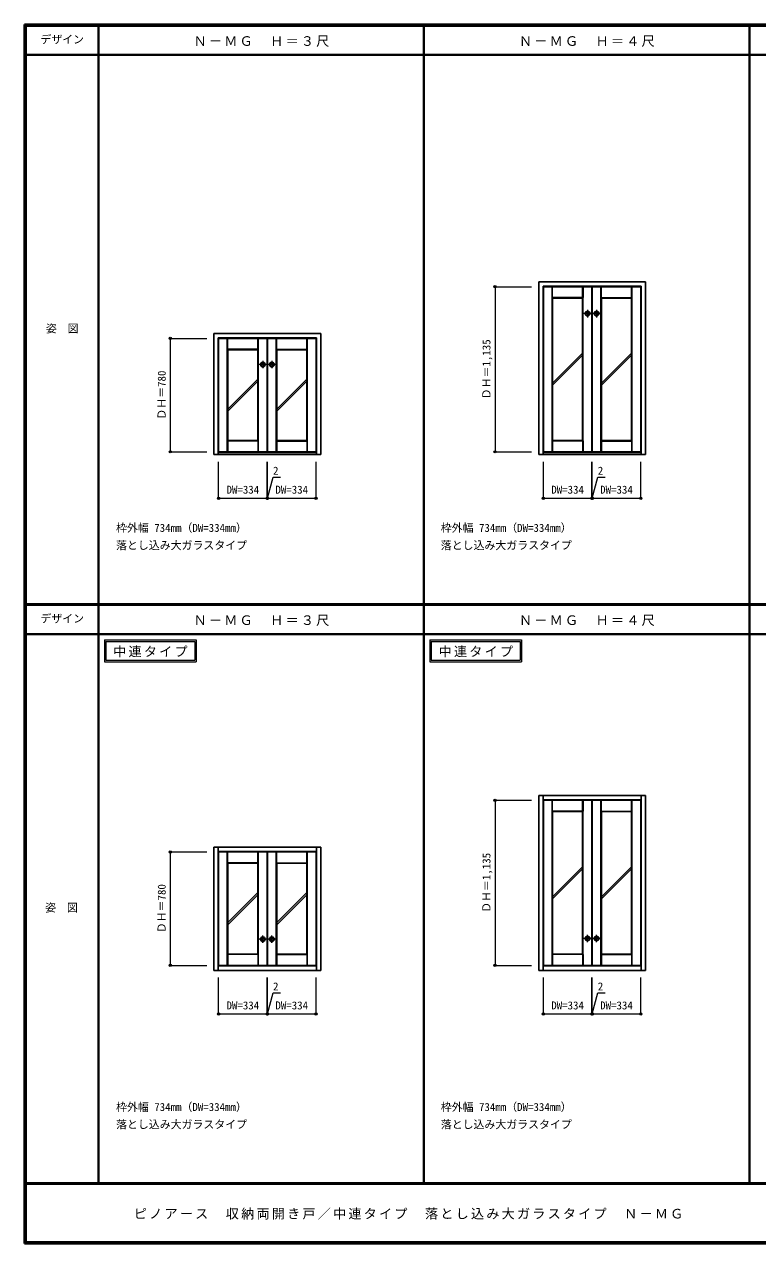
# Model space of a CAD drawing. Units: millimetres, scale not verified. Extents: x -6000 to 5700, y -4205 to 4175.
# Drawn here: x -6000 to -961, y -4205 to 4175 of the extents above; entities that cross this region are included whole.
import ezdxf
from ezdxf.enums import TextEntityAlignment as Align

# ---------------------------------------------------------------- set-up
doc = ezdxf.new("R2010")
doc.units = ezdxf.units.MM
doc.header["$LTSCALE"] = 30
doc.header["$PDMODE"] = 32
doc.header["$PDSIZE"] = 15
doc.linetypes.add('CHAIN1', pattern=[8, 5, -1, 1, -1])
for name, color, linetype, lineweight in [('0-1_通り芯', 4, 'CHAIN1', 9), ('0-2_扉', 3, 'Continuous', 25), ('0-3_仕上げ', 3, 'Continuous', 25), ('0-4_枠', 3, 'Continuous', 25), ('0-7_取手', 3, 'Continuous', 25), ('0-A_文字', 7, 'Continuous', 18), ('0-B_寸法', 7, 'Continuous', 9), ('0-C_ハッチ', 4, 'Continuous', 9), ('F-1_枠', 6, 'Continuous', 40)]:
    doc.layers.add(name, color=color, linetype=linetype, lineweight=lineweight)
doc.layers.add('F-A_文字', color=7, linetype='Continuous')
doc.styles.add('ＭＳ ゴシック', font='')
doc.styles.get('ＭＳ ゴシック').set_extended_font_data('MS Gothic')

msp = doc.modelspace()

# ---------------------------------------------------------------- linework, layer by layer
at = {"layer": '0-1_通り芯'}
for p, q in [((-2103.8, 2187), (-2155.8, 2187)), ((-2129.8, 2213), (-2129.8, 2161)), ((-2041.8, 2187), (-2093.8, 2187)), ((-2067.8, 2213), (-2067.8, 2161)), ((-4361.4, 1863), (-4361.4, 1811)), ((-4299.4, 1863), (-4299.4, 1811)), ((-4335.4, 1837), (-4387.4, 1837)), ((-4273.4, 1837), (-4325.4, 1837)), ((-4361.4, -2138.75), (-4361.4, -2086.75)), ((-4299.4, -2138.75), (-4299.4, -2086.75)), ((-2129.8, -2133.75), (-2129.8, -2081.75)), ((-2067.8, -2133.75), (-2067.8, -2081.75)), ((-4335.4, -2112.75), (-4387.4, -2112.75)), ((-4273.4, -2112.75), (-4325.4, -2112.75)), ((-2103.8, -2107.75), (-2155.8, -2107.75)), ((-2041.8, -2107.75), (-2093.8, -2107.75))]:
    msp.add_line(p, q, dxfattribs=at)
at = {"layer": '0-2_扉'}
for p, q in [((-2099.8, 1237), (-2099.8, 2372)), ((-2097.8, 1237), (-2097.8, 2372)), ((-2433.8, 1237), (-2099.8, 1237)), ((-1763.8, 1237), (-2097.8, 1237)), ((-2099.8, -1157.75), (-2099.8, -2292.75)), ((-2097.8, -1157.75), (-2097.8, -2292.75)), ((-2433.8, -2292.75), (-2099.8, -2292.75)), ((-1763.8, -2292.75), (-2097.8, -2292.75))]:
    msp.add_line(p, q, dxfattribs=at)
for points in [[(-2099.8, 2372), (-2433.8, 2372), (-2433.8, 1237)], [(-2097.8, 2372), (-1763.8, 2372), (-1763.8, 1237)], [(-2099.8, -1157.75), (-2433.8, -1157.75), (-2433.8, -2292.75)], [(-2097.8, -1157.75), (-1763.8, -1157.75), (-1763.8, -2292.75)]]:
    msp.add_lwpolyline(points, dxfattribs=at)
for points in [[(-4331.4, 2017), (-4665.4, 2017), (-4665.4, 1237), (-4331.4, 1237)], [(-4329.4, 2017), (-3995.4, 2017), (-3995.4, 1237), (-4329.4, 1237)], [(-4331.4, -1512.75), (-4665.4, -1512.75), (-4665.4, -2292.75), (-4331.4, -2292.75)], [(-4329.4, -1512.75), (-3995.4, -1512.75), (-3995.4, -2292.75), (-4329.4, -2292.75)]]:
    msp.add_lwpolyline(points, close=True, dxfattribs=at)
at = {"layer": '0-3_仕上げ', "color": 7, "lineweight": 18}
for p, q in [((-2373.8, 1237), (-2373.8, 2372)), ((-2163.8, 2298), (-2163.8, 2372)), ((-2159.8, 1237), (-2159.8, 2372)), ((-2037.8, 1237), (-2037.8, 2372)), ((-2033.8, 2298), (-2033.8, 2372)), ((-1823.8, 1237), (-1823.8, 2372)), ((-2372.8, 2297), (-2369.8, 2298)), ((-2160.8, 2297), (-2163.8, 2298)), ((-2036.8, 2297), (-2033.8, 2298)), ((-1824.8, 2297), (-1827.8, 2298)), ((-4605.4, 1237), (-4605.4, 2017)), ((-4395.4, 1943), (-4395.4, 2017)), ((-4391.4, 1237), (-4391.4, 2017)), ((-4269.4, 1237), (-4269.4, 2017)), ((-4265.4, 1943), (-4265.4, 2017)), ((-4055.4, 1237), (-4055.4, 2017)), ((-4604.4, 1942), (-4601.4, 1943)), ((-4392.4, 1942), (-4395.4, 1943)), ((-4268.4, 1942), (-4265.4, 1943)), ((-4056.4, 1942), (-4059.4, 1943)), ((-4604.4, 1312), (-4601.4, 1311)), ((-4392.4, 1312), (-4395.4, 1311)), ((-4395.4, 1311), (-4395.4, 1237)), ((-4268.4, 1312), (-4265.4, 1311)), ((-4265.4, 1311), (-4265.4, 1237)), ((-4056.4, 1312), (-4059.4, 1311)), ((-2372.8, 1312), (-2369.8, 1311)), ((-2160.8, 1312), (-2163.8, 1311)), ((-2163.8, 1311), (-2163.8, 1237)), ((-2036.8, 1312), (-2033.8, 1311)), ((-2033.8, 1311), (-2033.8, 1237)), ((-1824.8, 1312), (-1827.8, 1311)), ((-2373.8, -2292.75), (-2373.8, -1157.75)), ((-2163.8, -1231.75), (-2163.8, -1157.75)), ((-2159.8, -2292.75), (-2159.8, -1157.75)), ((-2037.8, -2292.75), (-2037.8, -1157.75)), ((-2033.8, -1231.75), (-2033.8, -1157.75)), ((-1823.8, -2292.75), (-1823.8, -1157.75)), ((-2372.8, -1232.75), (-2369.8, -1231.75)), ((-2160.8, -1232.75), (-2163.8, -1231.75)), ((-2036.8, -1232.75), (-2033.8, -1231.75)), ((-1824.8, -1232.75), (-1827.8, -1231.75)), ((-4605.4, -2292.75), (-4605.4, -1512.75)), ((-4604.4, -1587.75), (-4601.4, -1586.75)), ((-4395.4, -1586.75), (-4395.4, -1512.75)), ((-4392.4, -1587.75), (-4395.4, -1586.75)), ((-4391.4, -2292.75), (-4391.4, -1512.75)), ((-4269.4, -2292.75), (-4269.4, -1512.75)), ((-4268.4, -1587.75), (-4265.4, -1586.75)), ((-4265.4, -1586.75), (-4265.4, -1512.75)), ((-4056.4, -1587.75), (-4059.4, -1586.75)), ((-4055.4, -2292.75), (-4055.4, -1512.75)), ((-4604.4, -2217.75), (-4601.4, -2218.75)), ((-4392.4, -2217.75), (-4395.4, -2218.75)), ((-4395.4, -2218.75), (-4395.4, -2292.75)), ((-4268.4, -2217.75), (-4265.4, -2218.75)), ((-4265.4, -2218.75), (-4265.4, -2292.75)), ((-4056.4, -2217.75), (-4059.4, -2218.75)), ((-2372.8, -2217.75), (-2369.8, -2218.75)), ((-2160.8, -2217.75), (-2163.8, -2218.75)), ((-2163.8, -2218.75), (-2163.8, -2292.75)), ((-2036.8, -2217.75), (-2033.8, -2218.75)), ((-2033.8, -2218.75), (-2033.8, -2292.75)), ((-1824.8, -2217.75), (-1827.8, -2218.75))]:
    msp.add_line(p, q, dxfattribs=at)
at = {"layer": '0-3_仕上げ'}
for p, q in [((-2372.8, 2297), (-2372.8, 2372)), ((-2160.8, 2297), (-2160.8, 2372)), ((-2036.8, 2297), (-2036.8, 2372)), ((-1824.8, 2297), (-1824.8, 2372)), ((-2372.8, 2297), (-2369.8, 2294)), ((-2163.8, 2294), (-2369.8, 2294)), ((-2369.8, 2294), (-2369.8, 1315)), ((-2160.8, 2297), (-2163.8, 2294)), ((-2163.8, 1315), (-2163.8, 2294)), ((-2036.8, 2297), (-2033.8, 2294)), ((-2033.8, 2294), (-1827.8, 2294)), ((-2033.8, 1315), (-2033.8, 2294)), ((-1824.8, 2297), (-1827.8, 2294)), ((-1827.8, 2294), (-1827.8, 1315)), ((-4604.4, 1942), (-4604.4, 2017)), ((-4392.4, 1942), (-4392.4, 2017)), ((-4268.4, 1942), (-4268.4, 2017)), ((-4056.4, 1942), (-4056.4, 2017)), ((-4604.4, 1942), (-4601.4, 1939)), ((-4395.4, 1939), (-4601.4, 1939)), ((-4601.4, 1939), (-4601.4, 1315)), ((-4392.4, 1942), (-4395.4, 1939)), ((-4395.4, 1315), (-4395.4, 1939)), ((-4268.4, 1942), (-4265.4, 1939)), ((-4265.4, 1939), (-4059.4, 1939)), ((-4265.4, 1315), (-4265.4, 1939)), ((-4056.4, 1942), (-4059.4, 1939)), ((-4059.4, 1939), (-4059.4, 1315)), ((-4604.4, 1312), (-4601.4, 1315)), ((-4604.4, 1312), (-4604.4, 1237)), ((-4395.4, 1315), (-4601.4, 1315)), ((-4392.4, 1312), (-4395.4, 1315)), ((-4392.4, 1312), (-4392.4, 1237)), ((-4268.4, 1312), (-4265.4, 1315)), ((-4268.4, 1312), (-4268.4, 1237)), ((-4265.4, 1315), (-4059.4, 1315)), ((-4056.4, 1312), (-4059.4, 1315)), ((-4056.4, 1312), (-4056.4, 1237)), ((-2372.8, 1312), (-2369.8, 1315)), ((-2372.8, 1312), (-2372.8, 1237)), ((-2163.8, 1315), (-2369.8, 1315)), ((-2160.8, 1312), (-2163.8, 1315)), ((-2160.8, 1312), (-2160.8, 1237)), ((-2036.8, 1312), (-2033.8, 1315)), ((-2036.8, 1312), (-2036.8, 1237)), ((-2033.8, 1315), (-1827.8, 1315)), ((-1824.8, 1312), (-1827.8, 1315)), ((-1824.8, 1312), (-1824.8, 1237)), ((-2372.8, -1232.75), (-2372.8, -1157.75)), ((-2160.8, -1232.75), (-2160.8, -1157.75)), ((-2036.8, -1232.75), (-2036.8, -1157.75)), ((-1824.8, -1232.75), (-1824.8, -1157.75)), ((-2372.8, -1232.75), (-2369.8, -1235.75)), ((-2163.8, -1235.75), (-2369.8, -1235.75)), ((-2369.8, -1235.75), (-2369.8, -2214.75)), ((-2160.8, -1232.75), (-2163.8, -1235.75)), ((-2163.8, -2214.75), (-2163.8, -1235.75)), ((-2036.8, -1232.75), (-2033.8, -1235.75)), ((-2033.8, -1235.75), (-1827.8, -1235.75)), ((-2033.8, -2214.75), (-2033.8, -1235.75)), ((-1824.8, -1232.75), (-1827.8, -1235.75)), ((-1827.8, -1235.75), (-1827.8, -2214.75)), ((-4604.4, -1587.75), (-4604.4, -1512.75)), ((-4604.4, -1587.75), (-4601.4, -1590.75)), ((-4395.4, -1590.75), (-4601.4, -1590.75)), ((-4601.4, -1590.75), (-4601.4, -2214.75)), ((-4392.4, -1587.75), (-4395.4, -1590.75)), ((-4395.4, -2214.75), (-4395.4, -1590.75)), ((-4392.4, -1587.75), (-4392.4, -1512.75)), ((-4268.4, -1587.75), (-4268.4, -1512.75)), ((-4268.4, -1587.75), (-4265.4, -1590.75)), ((-4265.4, -1590.75), (-4059.4, -1590.75)), ((-4265.4, -2214.75), (-4265.4, -1590.75)), ((-4056.4, -1587.75), (-4059.4, -1590.75)), ((-4059.4, -1590.75), (-4059.4, -2214.75)), ((-4056.4, -1587.75), (-4056.4, -1512.75)), ((-4604.4, -2217.75), (-4601.4, -2214.75)), ((-4604.4, -2217.75), (-4604.4, -2292.75)), ((-4395.4, -2214.75), (-4601.4, -2214.75)), ((-4392.4, -2217.75), (-4395.4, -2214.75)), ((-4392.4, -2217.75), (-4392.4, -2292.75)), ((-4268.4, -2217.75), (-4265.4, -2214.75)), ((-4268.4, -2217.75), (-4268.4, -2292.75)), ((-4265.4, -2214.75), (-4059.4, -2214.75)), ((-4056.4, -2217.75), (-4059.4, -2214.75)), ((-4056.4, -2217.75), (-4056.4, -2292.75)), ((-2372.8, -2217.75), (-2369.8, -2214.75)), ((-2372.8, -2217.75), (-2372.8, -2292.75)), ((-2163.8, -2214.75), (-2369.8, -2214.75)), ((-2160.8, -2217.75), (-2163.8, -2214.75)), ((-2160.8, -2217.75), (-2160.8, -2292.75)), ((-2036.8, -2217.75), (-2033.8, -2214.75)), ((-2036.8, -2217.75), (-2036.8, -2292.75)), ((-2033.8, -2214.75), (-1827.8, -2214.75)), ((-1824.8, -2217.75), (-1827.8, -2214.75)), ((-1824.8, -2217.75), (-1824.8, -2292.75))]:
    msp.add_line(p, q, dxfattribs=at)
at = {"layer": '0-3_仕上げ', "color": 7, "lineweight": 18}
for points in [[(-2163.8, 2298), (-2369.8, 2298), (-2369.8, 2372)], [(-2033.8, 2298), (-1827.8, 2298), (-1827.8, 2372)], [(-4395.4, 1943), (-4601.4, 1943), (-4601.4, 2017)], [(-4265.4, 1943), (-4059.4, 1943), (-4059.4, 2017)], [(-4395.4, 1311), (-4601.4, 1311), (-4601.4, 1237)], [(-4265.4, 1311), (-4059.4, 1311), (-4059.4, 1237)], [(-2163.8, 1311), (-2369.8, 1311), (-2369.8, 1237)], [(-2033.8, 1311), (-1827.8, 1311), (-1827.8, 1237)], [(-2163.8, -1231.75), (-2369.8, -1231.75), (-2369.8, -1157.75)], [(-2033.8, -1231.75), (-1827.8, -1231.75), (-1827.8, -1157.75)], [(-4395.4, -1586.75), (-4601.4, -1586.75), (-4601.4, -1512.75)], [(-4265.4, -1586.75), (-4059.4, -1586.75), (-4059.4, -1512.75)], [(-4395.4, -2218.75), (-4601.4, -2218.75), (-4601.4, -2292.75)], [(-4265.4, -2218.75), (-4059.4, -2218.75), (-4059.4, -2292.75)], [(-2163.8, -2218.75), (-2369.8, -2218.75), (-2369.8, -2292.75)], [(-2033.8, -2218.75), (-1827.8, -2218.75), (-1827.8, -2292.75)]]:
    msp.add_lwpolyline(points, dxfattribs=at)
at = {"layer": '0-4_枠'}
for p, q in [((-2465.8, 1218), (-2465.8, 2405)), ((-2465.8, 2405), (-1731.8, 2405)), ((-2435.8, 1218), (-2435.8, 2375)), ((-2435.8, 2375), (-1761.8, 2375)), ((-1761.8, 1218), (-1761.8, 2375)), ((-1731.8, 1218), (-1731.8, 2405)), ((-4697.4, 2050), (-3963.4, 2050)), ((-4697.4, 1218), (-4697.4, 2050)), ((-4667.4, 2020), (-3993.4, 2020)), ((-4667.4, 1218), (-4667.4, 2020)), ((-3993.4, 1218), (-3993.4, 2020)), ((-3963.4, 1218), (-3963.4, 2050)), ((-4697.4, 1218), (-3963.4, 1218)), ((-4667.4, 1233), (-3993.4, 1233)), ((-2465.8, 1218), (-1731.8, 1218)), ((-2435.8, 1233), (-1761.8, 1233)), ((-2465.8, -1124.75), (-1731.8, -1124.75)), ((-2465.8, -2326.75), (-2465.8, -1124.75)), ((-2435.8, -2326.75), (-2435.8, -1124.75)), ((-2435.8, -1154.75), (-1761.8, -1154.75)), ((-1761.8, -2326.75), (-1761.8, -1124.75)), ((-1731.8, -2326.75), (-1731.8, -1124.75)), ((-4697.4, -1479.75), (-3963.4, -1479.75)), ((-4697.4, -2326.75), (-4697.4, -1479.75)), ((-4667.4, -2326.75), (-4667.4, -1479.75)), ((-3993.4, -2326.75), (-3993.4, -1479.75)), ((-3963.4, -2326.75), (-3963.4, -1479.75)), ((-4667.4, -1509.75), (-3993.4, -1509.75)), ((-4697.4, -2326.75), (-3963.4, -2326.75)), ((-4667.4, -2296.75), (-3993.4, -2296.75)), ((-2465.8, -2326.75), (-1731.8, -2326.75)), ((-2435.8, -2296.75), (-1761.8, -2296.75))]:
    msp.add_line(p, q, dxfattribs=at)
at = {"layer": '0-7_取手'}
for centre, radius in [((-2129.8, 2187), 16), ((-2129.8, 2187), 12.5), ((-2067.8, 2187), 16), ((-2067.8, 2187), 12.5), ((-4361.4, 1837), 16), ((-4361.4, 1837), 12.5), ((-4299.4, 1837), 16), ((-4299.4, 1837), 12.5), ((-2129.8, -2107.75), 16), ((-2067.8, -2107.75), 16), ((-4361.4, -2112.75), 16), ((-4361.4, -2112.75), 12.5), ((-4299.4, -2112.75), 16), ((-4299.4, -2112.75), 12.5), ((-2129.8, -2107.75), 12.5), ((-2067.8, -2107.75), 12.5)]:
    msp.add_circle(centre, radius, dxfattribs=at)
at = {"layer": '0-A_文字'}
for p, q in [((-5450, -55.5), (-5450, -205.5)), ((-5440, -65.5), (-5440, -195.5)), ((-5440, -65.5), (-4828.97, -65.5)), ((-4828.97, -65.5), (-4828.97, -195.5)), ((-3214, -55.5), (-3214, -205.5)), ((-3204, -65.5), (-3204, -195.5)), ((-3204, -65.5), (-2592.97, -65.5)), ((-2592.97, -65.5), (-2592.97, -195.5)), ((-5450, -205.5), (-4818.97, -205.5)), ((-5440, -195.5), (-4828.97, -195.5)), ((-3214, -205.5), (-2582.97, -205.5)), ((-3204, -195.5), (-2592.97, -195.5))]:
    msp.add_line(p, q, dxfattribs=at)
for points in [[(-5450, -55.5), (-4818.97, -55.5), (-4818.97, -205.5)], [(-3214, -55.5), (-2582.97, -55.5), (-2582.97, -205.5)]]:
    msp.add_lwpolyline(points, dxfattribs=at)
at = {"layer": '0-B_寸法', "color": 4}
for p, q in [((-2765.8, 2372), (-2765.8, 1237)), ((-2765.8, 2372), (-2515.8, 2372)), ((-4997.4, 2017), (-4747.4, 2017)), ((-4997.4, 2017), (-4997.4, 1237)), ((-4997.4, 1237), (-4747.4, 1237)), ((-2765.8, 1237), (-2515.8, 1237)), ((-4665.4, 918), (-4665.4, 1168)), ((-4331.4, 918), (-4331.4, 1168)), ((-2433.8, 918), (-2433.8, 1168)), ((-2099.8, 918), (-2099.8, 1168)), ((-4665.4, 918), (-4331.4, 918)), ((-2433.8, 918), (-2099.8, 918)), ((-2765.8, -1157.75), (-2765.8, -2292.75)), ((-2765.8, -1157.75), (-2515.8, -1157.75)), ((-4997.4, -1512.75), (-4997.4, -2292.75)), ((-4997.4, -1512.75), (-4747.4, -1512.75)), ((-4997.4, -2292.75), (-4747.4, -2292.75)), ((-2765.8, -2292.75), (-2515.8, -2292.75)), ((-4665.4, -2626.75), (-4665.4, -2376.75)), ((-4331.4, -2626.75), (-4331.4, -2376.75)), ((-2433.8, -2626.75), (-2433.8, -2376.75)), ((-2099.8, -2626.75), (-2099.8, -2376.75)), ((-4665.4, -2626.75), (-4331.4, -2626.75)), ((-2433.8, -2626.75), (-2099.8, -2626.75))]:
    msp.add_line(p, q, dxfattribs=at)
for points in [[(-4331.4, 918), (-4329.4, 918), (-4329.4, 1168)], [(-4329.4, 918), (-3995.4, 918), (-3995.4, 1168)], [(-2099.8, 918), (-2097.8, 918), (-2097.8, 1168)], [(-2097.8, 918), (-1763.8, 918), (-1763.8, 1168)], [(-4330.4, 918), (-4291.43, 1063.45), (-4239.49, 1063.45)], [(-2098.8, 918), (-2059.83, 1063.45), (-2007.89, 1063.45)], [(-4331.4, -2626.75), (-4329.4, -2626.75), (-4329.4, -2376.75)], [(-4329.4, -2626.75), (-3995.4, -2626.75), (-3995.4, -2376.75)], [(-2099.8, -2626.75), (-2097.8, -2626.75), (-2097.8, -2376.75)], [(-2097.8, -2626.75), (-1763.8, -2626.75), (-1763.8, -2376.75)], [(-4330.4, -2626.75), (-4291.43, -2481.3), (-4239.49, -2481.3)], [(-2098.8, -2626.75), (-2059.83, -2481.3), (-2007.89, -2481.3)]]:
    msp.add_lwpolyline(points, dxfattribs=at)
at = {"layer": '0-B_寸法'}
for p in [(-2765.8, 2372), (-4997.4, 2017), (-4997.4, 1237), (-2765.8, 1237), (-4665.4, 918), (-4331.4, 918), (-4329.4, 918), (-3995.4, 918), (-2433.8, 918), (-2099.8, 918), (-2097.8, 918), (-1763.8, 918), (-2765.8, -1157.75), (-4997.4, -1512.75), (-4997.4, -2292.75), (-2765.8, -2292.75), (-4665.4, -2626.75), (-4331.4, -2626.75), (-4329.4, -2626.75), (-3995.4, -2626.75), (-2433.8, -2626.75), (-2099.8, -2626.75), (-2097.8, -2626.75), (-1763.8, -2626.75)]:
    msp.add_point(p, dxfattribs=at)
at = {"layer": '0-C_ハッチ'}
for p, q in [((-2369.8, 1708.57), (-2163.8, 1914.57)), ((-2369.8, 1694.43), (-2163.8, 1900.43)), ((-2033.8, 1708.57), (-1827.8, 1914.57)), ((-2033.8, 1694.43), (-1827.8, 1900.43)), ((-4601.4, 1531.07), (-4395.4, 1737.07)), ((-4601.4, 1516.93), (-4395.4, 1722.93)), ((-4265.4, 1531.07), (-4059.4, 1737.07)), ((-4265.4, 1516.93), (-4059.4, 1722.93)), ((-2369.8, -1821.18), (-2163.8, -1615.18)), ((-2369.8, -1835.32), (-2163.8, -1629.32)), ((-2033.8, -1821.18), (-1827.8, -1615.18)), ((-2033.8, -1835.32), (-1827.8, -1629.32)), ((-4601.4, -1998.68), (-4395.4, -1792.68)), ((-4601.4, -2012.82), (-4395.4, -1806.82)), ((-4265.4, -1998.68), (-4059.4, -1792.68)), ((-4265.4, -2012.82), (-4059.4, -1806.82))]:
    msp.add_line(p, q, dxfattribs=at)
at = {"layer": 'F-1_枠'}
for p, q in [((-6000, 4175), (5700, 4175)), ((-6000, 4175), (-6000, -4205)), ((-6000, 4170), (5700, 4170)), ((-6000, 4165), (5700, 4165)), ((-5995, 4175), (-5995, -4205)), ((-5990, 4175), (-5990, -4205)), ((-5490, 4175), (-5490, -3790)), ((-3254, 4175), (-3254, -3790)), ((-1018, 4175), (-1018, -3790)), ((-6000, 3965), (5700, 3965)), ((-5990, 190.5), (5690, 190.5)), ((-5990, 187.5), (5690, 187.5)), ((-5990, 184.5), (5690, 184.5)), ((-5990, -15.5), (5690, -15.5)), ((5700, -3790), (-6000, -3790)), ((5700, -3795), (-6000, -3795)), ((5700, -4195), (-6000, -4195)), ((5700, -4200), (-6000, -4200)), ((5700, -4205), (-6000, -4205))]:
    msp.add_line(p, q, dxfattribs=at)

# ---------------------------------------------------------------- texts
at = {"layer": '0-A_文字', "style": 'ＭＳ ゴシック'}
for s, p in [('枠外幅 734mm（DW=334mm）', (-5370, 670.5)), ('枠外幅 734mm（DW=334mm）', (-3138.4, 670.5)), ('落とし込み大ガラスタイプ', (-5370, 550.5)), ('落とし込み大ガラスタイプ', (-3138.4, 550.5)), ('枠外幅 734mm（DW=334mm）', (-5370, -3310)), ('枠外幅 734mm（DW=334mm）', (-3138.4, -3310)), ('落とし込み大ガラスタイプ', (-5370, -3430)), ('落とし込み大ガラスタイプ', (-3138.4, -3430))]:
    msp.add_text(s, height=54.99, dxfattribs=at).set_placement(p, align=Align.BOTTOM_LEFT)
at = {"layer": '0-A_文字', "char_height": 65.98, "attachment_point": 7, "style": 'ＭＳ ゴシック'}
for s, insert in [('\\T1.17;Ｎ－ＭＧ\u3000Ｈ＝３尺', (-4837, 4020)), ('\\T1.17;Ｎ－ＭＧ\u3000Ｈ＝４尺', (-2601, 4020)), ('\\T1.17;Ｎ－ＭＧ\u3000Ｈ＝３尺', (-4837, 39.5)), ('\\T1.17;Ｎ－ＭＧ\u3000Ｈ＝４尺', (-2601, 39.5)), ('\\T1.17;中連タイプ', (-5389.48, -175.5)), ('\\T1.17;中連タイプ', (-3153.48, -175.5))]:
    msp.add_mtext(s, dxfattribs=dict(at, insert=insert))
at = {"layer": '0-B_寸法', "style": 'ＭＳ ゴシック'}
for s, p in [('ＤＨ＝1,135', (-2780.8, 1598.25)), ('ＤＨ＝780', (-5012.4, 1458.25)), ('ＤＨ＝1,135', (-2780.8, -1931.5)), ('ＤＨ＝780', (-5012.4, -2071.5))]:
    msp.add_text(s, height=54.99, rotation=90, dxfattribs=at).set_placement(p, align=Align.BOTTOM_LEFT)
for s, p in [('2', (-4291.43, 1063.45)), ('2', (-2059.83, 1063.45)), ('DW=334', (-4610.9, 933)), ('DW=334', (-4274.9, 933)), ('DW=334', (-2379.3, 933)), ('DW=334', (-2043.3, 933)), ('2', (-4291.43, -2481.3)), ('2', (-2059.83, -2481.3)), ('DW=334', (-4610.9, -2611.75)), ('DW=334', (-4274.9, -2611.75)), ('DW=334', (-2379.3, -2611.75)), ('DW=334', (-2043.3, -2611.75))]:
    msp.add_text(s, height=54.99, dxfattribs=at).set_placement(p, align=Align.BOTTOM_LEFT)
at = {"layer": 'F-A_文字', "style": 'ＭＳ ゴシック'}
for s, p in [('デザイン', (-5890, 4027.5)), ('姿\u3000図', (-5852.5, 2040.25)), ('デザイン', (-5890, 47)), ('姿\u3000図', (-5857.5, -1940.25))]:
    msp.add_text(s, height=54.99, dxfattribs=at).set_placement(p, align=Align.BOTTOM_LEFT)
at = {"layer": 'F-A_文字', "insert": (-5247.55, -4040), "char_height": 65.98, "attachment_point": 7, "style": 'ＭＳ ゴシック'}
msp.add_mtext('\\T1.17;ピノアース\u3000収納両開き戸／中連タイプ\u3000落とし込み大ガラスタイプ\u3000Ｎ－ＭＧ', dxfattribs=at)

doc.saveas('drawing.dxf')
